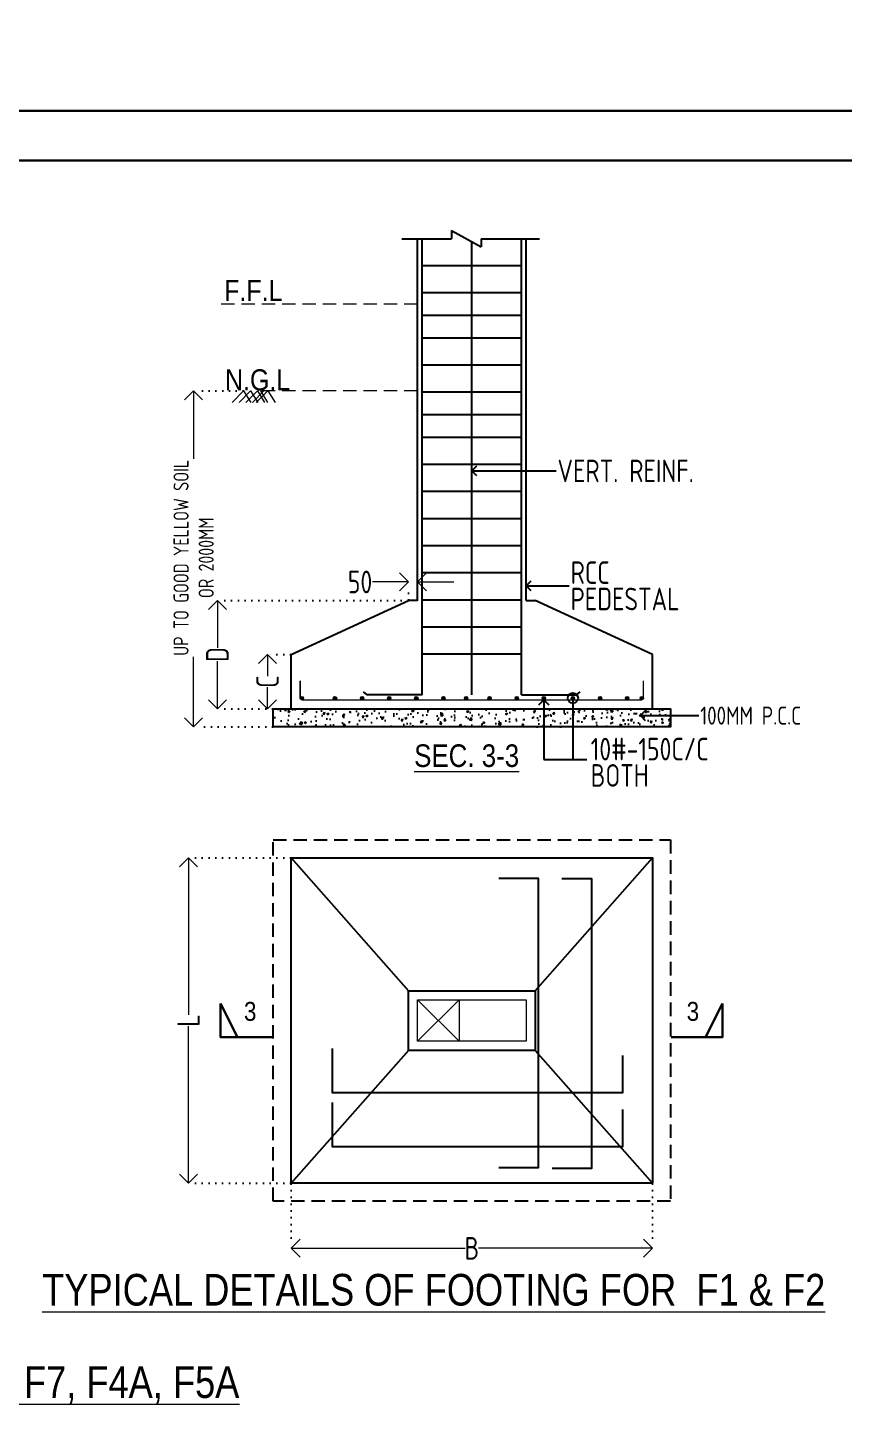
# Model space of a CAD drawing. Header units: inches. Extents: x -605 to 2991212, y -2872845 to 0.
# Drawn here: x 2396885 to 2405905, y -2129042 to -2113589 of the extents above; entities that cross this region are included whole.
import ezdxf
from ezdxf import colors
from ezdxf.entities.mleader import LeaderData, LeaderLine
from ezdxf.enums import TextEntityAlignment as Align
from ezdxf.math import Vec2, Vec3

# ---------------------------------------------------------------- set-up
doc = ezdxf.new("R2010")
doc.units = ezdxf.units.IN
doc.header["$LTSCALE"] = 600
doc.header["$MEASUREMENT"] = 0
for name, pattern in [('DASHED2', [0.375, 0.25, -0.125]), ('DOT2', [0.125, 0, -0.125]), ('HIDDEN', [0.375, 0.25, -0.125])]:
    doc.linetypes.add(name, pattern=pattern)
for name, color, linetype, lineweight in [('BLOCK', 7, 'Continuous', 30), ('L4', 4, 'Continuous', 30), ('PV_TEXT_ROMANS', 7, 'Continuous', 0), ('rDIMension', 1, 'Continuous', 18), ('rPCC DASH', 9, 'HIDDEN', 15), ('rRCC 1', 3, 'Continuous', 25), ('rRCC 2', 40, 'Continuous', 15), ('rREINF 1', 1, 'Continuous', 25), ('rSHEET', 2, 'Continuous', 30), ('TEXT3', 7, 'Continuous', 30), ('TEXT6', 6, 'Continuous', 50)]:
    doc.layers.add(name, color=color, linetype=linetype, lineweight=lineweight)
doc.layers.add('S&T_HATCH', color=7, linetype='Continuous')
doc.styles.add('DIM', font='geniso.shx', dxfattribs={"width": 0.85})
doc.styles.add('J.P', font='ARIALN.TTF')
doc.styles.add('ROMANS', font='arial.ttf')
doc.styles.add('TEXT3', font='geniso.shx')
doc.dimstyles.new('ST-150', dxfattribs={"dimscale": 75, "dimtxt": 3, "dimasz": 2, "dimexe": 0.18, "dimexo": 0.0625, "dimgap": 0.2, "dimtad": 0, "dimdec": 0, "dimlfac": 2, "dimzin": 0, "dimdsep": 46, "dimtxsty": 'DIM', "dimblk": 'OPEN90', "dimcen": 0.09, "dimclrd": 256, "dimclrt": 7, "dimadec": 0, "dimazin": 0, "dimtfac": 1, "dimtdec": 0, "dimtofl": 0, "dimtmove": 0, "dimatfit": 3, "dimldrblk": 'OPEN90', "dimfxl": 1, "dimtolj": 1, "dimtzin": 0, "dimlwd": -1, "dimarcsym": 0})
doc.dimstyles.new('ST-50', dxfattribs={"dimscale": 100, "dimtxt": 2.5, "dimasz": 2, "dimexe": 0.18, "dimexo": 0.0625, "dimgap": 0.2, "dimtad": 0, "dimdec": 0, "dimlfac": 0.5, "dimzin": 0, "dimdsep": 46, "dimtxsty": 'DIM', "dimblk": 'OPEN90', "dimcen": 0.09, "dimclrd": 256, "dimclrt": 7, "dimadec": 0, "dimazin": 0, "dimtfac": 1, "dimtdec": 0, "dimtofl": 0, "dimtmove": 0, "dimatfit": 3, "dimldrblk": 'OPEN90', "dimfxl": 1, "dimtolj": 1, "dimtzin": 0, "dimlwd": -1, "dimarcsym": 0})

# ---------------------------------------------------------------- blocks, each defined once
blk = doc.blocks.new('_Open90')
at = {"color": 0, "linetype": 'ByBlock', "lineweight": -2}
for p, q in [((0, 0), (-1, 0)), ((-0.5, 0.5), (0, 0)), ((0, 0), (-0.5, -0.5))]:
    blk.add_line(p, q, dxfattribs=at)
blk = doc.blocks.new('*D463')
at = {"layer": 'Defpoints', "color": 0, "linetype": 'ByBlock'}
for p in [(2398718.159013154, -2117605.744346052), (2399271.529843409, -2117605.744346052), (2399596.75348581, -2121325.106563861)]:
    blk.add_point(p, dxfattribs=at)
at = {"layer": 'rDIMension', "color": 0, "linetype": 'DOT2', "lineweight": -2}
for p, q in [((2399265.279843409, -2117605.744346052), (2398700.159013154, -2117605.744346052)), ((2399590.50348581, -2121325.106563861), (2398700.159013154, -2121325.106563861))]:
    blk.add_line(p, q, dxfattribs=at)
at = {"layer": 'rDIMension'}
for p, q in [((2398718.159013154, -2117805.744346052), (2398718.159013154, -2118357.504739793)), ((2398718.159013154, -2121125.106563861), (2398718.159013154, -2120550.848839793))]:
    blk.add_line(p, q, dxfattribs=at)
at = {"layer": 'rDIMension', "linetype": 'ByBlock', "xscale": 200, "yscale": 200, "zscale": 200}
for p, rotation in [((2398718.159013154, -2117605.744346052), 90), ((2398718.159013154, -2121325.106563861), 270)]:
    blk.add_blockref('_Open90', p, dxfattribs=dict(at, rotation=rotation))
at = {"layer": 'rDIMension', "color": 7, "linetype": 'ByBlock', "insert": (2398718.159013154, -2119454.176789793), "char_height": 250, "attachment_point": 5, "rotation": 90, "style": 'DIM'}
blk.add_mtext('\\A1;{\\H0.66667x;UP TO GOOD YELLOW SOIL\\POR 2000MM}', dxfattribs=at)
blk = doc.blocks.new('*D464')
at = {"layer": 'Defpoints', "color": 0, "linetype": 'ByBlock'}
for p in [(2401096.753485798, -2119721.296592728), (2401096.753485798, -2119925.106563861), (2401196.753485798, -2119925.106563861)]:
    blk.add_point(p, dxfattribs=at)
at = {"layer": 'rDIMension'}
for p, q in [((2400896.753485798, -2119721.296592728), (2400696.753485798, -2119721.296592728)), ((2401396.753485798, -2119721.296592728), (2401596.753485798, -2119721.296592728))]:
    blk.add_line(p, q, dxfattribs=at)
at = {"layer": 'rDIMension', "color": 0, "linetype": 'DOT2', "lineweight": -2}
for p, q in [((2401096.753485798, -2119918.856563861), (2401096.753485798, -2119703.296592728)), ((2401196.753485798, -2119918.856563861), (2401196.753485798, -2119703.296592728))]:
    blk.add_line(p, q, dxfattribs=at)
at = {"layer": 'rDIMension', "linetype": 'ByBlock', "xscale": 200, "yscale": 200, "zscale": 200}
blk.add_blockref('_Open90', (2401096.753485798, -2119721.296592728), dxfattribs=at)
at = {"layer": 'rDIMension', "linetype": 'ByBlock', "xscale": 200, "yscale": 200, "zscale": 200, "rotation": 180}
blk.add_blockref('_Open90', (2401196.753485798, -2119721.296592728), dxfattribs=at)
at = {"layer": 'rDIMension', "color": 7, "linetype": 'ByBlock', "insert": (2400559.794824381, -2119721.296592728), "char_height": 250, "attachment_point": 5, "style": 'DIM'}
blk.add_mtext('\\A1;50', dxfattribs=at)
blk = doc.blocks.new('*D465')
at = {"layer": 'Defpoints', "color": 0, "linetype": 'ByBlock'}
for p in [(2399536.369541761, -2120525.106563861), (2399796.75348581, -2120525.106563861), (2399796.75348581, -2121125.10656386)]:
    blk.add_point(p, dxfattribs=at)
at = {"layer": 'rDIMension', "color": 0, "linetype": 'DOT2', "lineweight": -2}
for p, q in [((2399790.50348581, -2120525.106563861), (2399518.369541761, -2120525.106563861)), ((2399790.50348581, -2121125.10656386), (2399518.369541761, -2121125.10656386))]:
    blk.add_line(p, q, dxfattribs=at)
at = {"layer": 'rDIMension'}
for p, q in [((2399536.369541761, -2120725.106563861), (2399536.369541761, -2120762.60656386)), ((2399536.369541761, -2120925.10656386), (2399536.369541761, -2120887.60656386))]:
    blk.add_line(p, q, dxfattribs=at)
at = {"layer": 'rDIMension', "linetype": 'ByBlock', "xscale": 200, "yscale": 200, "zscale": 200}
for p, rotation in [((2399536.369541761, -2120525.106563861), 90), ((2399536.369541761, -2121125.10656386), 270)]:
    blk.add_blockref('_Open90', p, dxfattribs=dict(at, rotation=rotation))
at = {"layer": 'rDIMension', "color": 7, "linetype": 'ByBlock', "insert": (2399536.369541761, -2120825.106563861), "char_height": 250, "attachment_point": 5, "rotation": 90, "style": 'DIM'}
blk.add_mtext('\\A1;C', dxfattribs=at)
blk = doc.blocks.new('*D466')
at = {"layer": 'Defpoints', "color": 0, "linetype": 'ByBlock'}
for p in [(2398981.135323244, -2119925.106563861), (2401096.753485798, -2119925.106563861), (2399596.75348581, -2121125.106563861)]:
    blk.add_point(p, dxfattribs=at)
at = {"layer": 'rDIMension', "color": 0, "linetype": 'DOT2', "lineweight": -2}
for p, q in [((2401090.503485798, -2119925.106563861), (2398963.135323244, -2119925.106563861)), ((2399590.50348581, -2121125.106563861), (2398963.135323244, -2121125.106563861))]:
    blk.add_line(p, q, dxfattribs=at)
at = {"layer": 'rDIMension'}
for p, q in [((2398981.135323244, -2120125.106563861), (2398981.135323244, -2120451.981563861)), ((2398981.135323244, -2120925.106563861), (2398981.135323244, -2120598.231563861))]:
    blk.add_line(p, q, dxfattribs=at)
at = {"layer": 'rDIMension', "linetype": 'ByBlock', "xscale": 200, "yscale": 200, "zscale": 200}
for p, rotation in [((2398981.135323244, -2119925.106563861), 90), ((2398981.135323244, -2121125.106563861), 270)]:
    blk.add_blockref('_Open90', p, dxfattribs=dict(at, rotation=rotation))
at = {"layer": 'rDIMension', "color": 7, "linetype": 'ByBlock', "insert": (2398981.135323244, -2120525.106563861), "char_height": 250, "attachment_point": 5, "rotation": 90, "style": 'DIM'}
blk.add_mtext('\\A1;D', dxfattribs=at)
blk = doc.blocks.new('*D467')
at = {"layer": 'Defpoints', "color": 0, "linetype": 'ByBlock'}
for p in [(2399796.753485798, -2122775.689673446), (2398661.337608221, -2126375.689673446), (2399796.753485798, -2126375.689673446)]:
    blk.add_point(p, dxfattribs=at)
at = {"layer": 'rDIMension', "color": 0, "linetype": 'DOT2', "lineweight": -2}
for p, q in [((2399790.503485798, -2122775.689673446), (2398643.337608221, -2122775.689673446)), ((2399790.503485798, -2126375.689673446), (2398643.337608221, -2126375.689673446))]:
    blk.add_line(p, q, dxfattribs=at)
at = {"layer": 'rDIMension'}
for p, q in [((2398661.337608221, -2122975.689673446), (2398661.337608221, -2124513.189673445)), ((2398661.337608221, -2126175.689673446), (2398661.337608221, -2124638.189673445))]:
    blk.add_line(p, q, dxfattribs=at)
at = {"layer": 'rDIMension', "linetype": 'ByBlock', "xscale": 200, "yscale": 200, "zscale": 200}
for p, rotation in [((2398661.337608221, -2122775.689673446), 90), ((2398661.337608221, -2126375.689673446), 270)]:
    blk.add_blockref('_Open90', p, dxfattribs=dict(at, rotation=rotation))
at = {"layer": 'rDIMension', "color": 7, "linetype": 'ByBlock', "insert": (2398661.337608221, -2124575.689673446), "char_height": 250, "attachment_point": 5, "rotation": 90, "style": 'DIM'}
blk.add_mtext('\\A1;L', dxfattribs=at)
blk = doc.blocks.new('*D468')
at = {"layer": 'Defpoints', "color": 0, "linetype": 'ByBlock'}
for p in [(2399796.753485798, -2126375.689673446), (2403796.753485798, -2126375.689673446), (2403796.753485798, -2127096.776984866)]:
    blk.add_point(p, dxfattribs=at)
at = {"layer": 'rDIMension', "color": 0, "linetype": 'DOT2', "lineweight": -2}
for p, q in [((2399796.753485798, -2126381.939673446), (2399796.753485798, -2127114.776984866)), ((2403796.753485798, -2126381.939673446), (2403796.753485798, -2127114.776984866))]:
    blk.add_line(p, q, dxfattribs=at)
at = {"layer": 'rDIMension'}
for p, q in [((2399996.753485798, -2127096.776984866), (2401723.628485798, -2127096.776984866)), ((2403596.753485798, -2127096.776984866), (2401869.878485798, -2127096.776984866))]:
    blk.add_line(p, q, dxfattribs=at)
at = {"layer": 'rDIMension', "linetype": 'ByBlock', "xscale": 200, "yscale": 200, "zscale": 200, "rotation": 180}
blk.add_blockref('_Open90', (2399796.753485798, -2127096.776984866), dxfattribs=at)
at = {"layer": 'rDIMension', "linetype": 'ByBlock', "xscale": 200, "yscale": 200, "zscale": 200}
blk.add_blockref('_Open90', (2403796.753485798, -2127096.776984866), dxfattribs=at)
at = {"layer": 'rDIMension', "color": 7, "linetype": 'ByBlock', "insert": (2401796.753485798, -2127096.776984866), "char_height": 250, "attachment_point": 5, "style": 'DIM'}
blk.add_mtext('\\A1;B', dxfattribs=at)
blk = doc.blocks.new('SMH-1')
at = {"layer": 'L4'}
for points in [[(0, 0), (814.6229330631322, 0), (814.6229330631322, 534.8206034718023)], [(814.6229330631322, 534.8206034718023), (546.0281598753063, 0)]]:
    blk.add_lwpolyline(points, dxfattribs=at)
at = {"layer": 'TEXT6', "style": 'ROMANS', "width": 0.85}
blk.add_attdef('SEC', text='', height=300, dxfattribs=at).set_placement((346.3707409001945, 410.1505165286653), align=Align.MIDDLE_CENTER)
blk = doc.blocks.new('_DotBlank')
at = {"color": 0, "linetype": 'ByBlock', "lineweight": -2}
blk.add_line((-0.5, 0), (-1, 0), dxfattribs=at)
blk.add_circle((0, 0), 0.5, dxfattribs=at)

msp = doc.modelspace()

# ---------------------------------------------------------------- hatches: boundary and pattern name
at = {"layer": 'rRCC 2'}
h = msp.add_hatch(color=256, dxfattribs=at)
h.dxf.hatch_style = 1
edge = h.paths.add_edge_path()
edge.add_arc((2399915.454265749, -2121006.405783921), 18.70077993899758, 0, 360)
h = msp.add_hatch(color=256, dxfattribs=at)
h.dxf.hatch_style = 1
edge = h.paths.add_edge_path()
edge.add_arc((2400282.562155502, -2121006.405783921), 18.70077993899758, 0, 360)
h = msp.add_hatch(color=256, dxfattribs=at)
h.dxf.hatch_style = 1
edge = h.paths.add_edge_path()
edge.add_arc((2400582.562155502, -2121006.405783921), 18.70077993899758, 0, 360)
h = msp.add_hatch(color=256, dxfattribs=at)
h.dxf.hatch_style = 1
edge = h.paths.add_edge_path()
edge.add_arc((2400882.562155502, -2121006.405783921), 18.70077993899758, 0, 360)
h = msp.add_hatch(color=256, dxfattribs=at)
h.dxf.hatch_style = 1
edge = h.paths.add_edge_path()
edge.add_arc((2401182.562155502, -2121006.405783921), 18.70077993899758, 0, 360)
h = msp.add_hatch(color=256, dxfattribs=at)
h.dxf.hatch_style = 1
edge = h.paths.add_edge_path()
edge.add_arc((2401482.562155502, -2121006.405783921), 18.70077993899758, 0, 360)
h = msp.add_hatch(color=256, dxfattribs=at)
h.dxf.hatch_style = 1
edge = h.paths.add_edge_path()
edge.add_arc((2401732.616690119, -2121006.405783921), 18.70077993899758, 0, 360)
h = msp.add_hatch(color=256, dxfattribs=at)
h.dxf.hatch_style = 1
edge = h.paths.add_edge_path()
edge.add_arc((2401993.544370451, -2121006.405783921), 18.70077993899758, 0, 360)
h = msp.add_hatch(color=256, dxfattribs=at)
h.dxf.hatch_style = 1
edge = h.paths.add_edge_path()
edge.add_arc((2402293.544370451, -2121006.405783921), 18.70077993899758, 0, 360)
h = msp.add_hatch(color=256, dxfattribs=at)
h.dxf.hatch_style = 1
edge = h.paths.add_edge_path()
edge.add_arc((2402593.544370451, -2121006.405783921), 18.70077993899758, 0, 360)
h = msp.add_hatch(color=256, dxfattribs=at)
h.dxf.hatch_style = 1
edge = h.paths.add_edge_path()
edge.add_arc((2402915.454265748, -2121006.405783921), 18.70077993899758, 0, 360)
h = msp.add_hatch(color=256, dxfattribs=at)
h.dxf.hatch_style = 1
edge = h.paths.add_edge_path()
edge.add_arc((2403215.454265748, -2121006.405783921), 18.70077993899758, 0, 360)
h = msp.add_hatch(color=256, dxfattribs=at)
h.dxf.hatch_style = 1
edge = h.paths.add_edge_path()
edge.add_arc((2403515.454265748, -2121006.405783921), 18.70077993899758, 0, 360)
h = msp.add_hatch(color=256, dxfattribs=at)
h.dxf.hatch_style = 1
edge = h.paths.add_edge_path()
edge.add_arc((2403678.05270587, -2121006.405783921), 18.70077993899758, 0, 360)
at = {"layer": 'S&T_HATCH', "linetype": 'ByBlock', "transparency": 33554559}
h = msp.add_hatch(dxfattribs=at)
h.set_pattern_fill('AR-CONC', color=256, scale=30)
h.set_pattern_definition([(49.99999999999999, (18354.08131889394, -89160.74266107939), (215.178054780226, -18.82564049477853), [22.5, -247.5]), (355, (18354.08131889394, -89160.74266107939), (-41.6254000839, 225.6576401100035), [18, -198]), (100.45144446, (18372.01282319394, -89162.3114642794), (173.5526540181336, 206.8319972905888), [19.12205759999994, -210.3426335999996]), (46.18420000000001, (18354.08131889394, -89100.74266107939), (320.1723992014717, -49.65578423792296), [33.75, -371.25]), (96.63563549, (18380.76234239394, -89104.8806531794), (280.3985837022685, 292.2355802323651), [28.6831026, -315.5141279999999]), (351.1841639899999, (18354.08131889394, -89100.74266107939), (280.3985835164319, 292.2355800809971), [27, -297.0000003]), (21, (18384.08131889394, -89115.74266107939), (179.0721156355385, -120.7856671996016), [22.5, -247.5]), (326.0000000000001, (18384.08131889394, -89115.74266107939), (72.99459957647451, 217.5450135140559), [18, -198]), (71.45144474, (18399.00399509394, -89125.80813327938), (252.0667130189913, 96.75934584190615), [19.122057, -210.3426336]), (37.50000000000001, (18354.08131889394, -89160.74266107939), (3.647956595187201, 99.86815614939344), [0, -195.6, 0, -201, 0, -198.75]), (7.499999999999999, (18354.08131889394, -89160.74266107939), (78.92086123264458, 118.3235135647081), [0, -114.6, 0, -191.1, 0, -75.75]), (327.5, (18287.18131889393, -89160.74266107939), (160.1467308517227, -6.766461520313927), [0, -75, 0, -234, 0, -310.5]), (317.5, (18257.18131889393, -89160.74266107939), (174.9558508027159, 30.03149469969532), [0, -97.5, 0, -155.4, 0, -220.5])])
h.paths.add_polyline_path([(2403996.75348581, -2121125.106563861), (2399596.75348581, -2121125.10656386), (2399596.75348581, -2121325.10656386), (2403996.75348581, -2121325.106563861)])

# ---------------------------------------------------------------- linework, layer by layer
at = {"color": 7, "linetype": 'DASHED2'}
msp.add_lwpolyline([(2399596.753485798, -2122575.689673446), (2403996.753485798, -2122575.689673446), (2403996.753485798, -2126575.689673446), (2399596.753485798, -2126575.689673446)], close=True, dxfattribs=at)
at = {"color": 1, "linetype": 'ByBlock'}
for points in [[(2399796.753485798, -2122775.689673446), (2403796.753485798, -2122775.689673446), (2403796.753485798, -2126375.689673446), (2399796.753485798, -2126375.689673446)], [(2401096.753485798, -2124905.689673446), (2401096.753485798, -2124245.689673446), (2402496.753485798, -2124245.689673446), (2402496.753485798, -2124905.689673446)]]:
    msp.add_lwpolyline(points, close=True, dxfattribs=at)
for points in [[(2399796.753485798, -2122775.689673446), (2401096.753485798, -2124245.689673446)], [(2402496.753485798, -2124245.689673446), (2403796.753485798, -2122775.689673446)], [(2401096.753485798, -2124905.689673446), (2399796.753485798, -2126375.689673446)], [(2402496.753485798, -2124905.689673446), (2403796.753485798, -2126375.689673446)]]:
    msp.add_lwpolyline(points, dxfattribs=at)
at = {"layer": 'rPCC DASH'}
for p, q in [((2401196.753485798, -2116645.744346052), (2399008.266385728, -2116645.744346052)), ((2401196.753485798, -2117605.744346052), (2399415.194737284, -2117605.744346052))]:
    msp.add_line(p, q, dxfattribs=at)
at = {"layer": 'rRCC 1'}
for p, q in [((2401570.58827602, -2115832.463355872), (2401901.480637024, -2116012.608993546)), ((2401570.58827602, -2115832.463355872), (2401570.58827602, -2115922.536174709)), ((2401021.780335505, -2115922.536174709), (2401570.58827602, -2115922.536174709)), ((2401196.753485798, -2119925.106563861), (2401196.753485798, -2115922.536174709)), ((2401901.480637024, -2115922.536174709), (2402544.808819283, -2115922.536174709)), ((2401901.480637024, -2115922.536174709), (2401901.480637024, -2116012.608993546)), ((2402396.753485798, -2119925.106563861), (2402396.753485799, -2115922.536174709)), ((2399796.75348581, -2120525.10656386), (2401096.753485798, -2119925.106563861)), ((2401196.753485798, -2119925.106563861), (2401096.753485798, -2119925.106563861)), ((2402396.753485797, -2119925.106563861), (2402496.753485797, -2119925.106563861)), ((2403796.753485809, -2120525.106563861), (2402496.753485797, -2119925.106563861)), ((2399796.75348581, -2121125.10656386), (2399796.75348581, -2120525.10656386)), ((2403796.753485809, -2121125.106563861), (2403796.753485809, -2120525.106563861))]:
    msp.add_line(p, q, dxfattribs=at)
at = {"layer": 'rRCC 1', "color": 2}
for p, q in [((2401246.753485798, -2120971.23179784), (2401246.753485798, -2115922.536174709)), ((2401246.753485798, -2120971.23179784), (2401246.753485798, -2115922.536174709)), ((2401796.753485798, -2120971.23179784), (2401796.753485798, -2115955.593052223)), ((2401796.753485799, -2120971.23179784), (2401796.753485799, -2115955.593052223)), ((2402346.753485798, -2120971.23179784), (2402346.753485798, -2115922.536174709)), ((2401246.753485798, -2116217.734683985), (2402346.753485798, -2116217.734683985)), ((2401246.753485798, -2116517.734683985), (2402346.753485798, -2116517.734683985)), ((2401246.753485798, -2116767.997065403), (2402346.753485798, -2116767.997065403)), ((2401246.753485798, -2117017.734683985), (2402346.753485798, -2117017.734683985)), ((2401246.753485798, -2117317.734683985), (2402346.753485798, -2117317.734683985)), ((2401246.753485798, -2117617.734683985), (2402346.753485798, -2117617.734683985)), ((2401246.753485798, -2117867.997065403), (2402346.753485798, -2117867.997065403)), ((2401246.753485798, -2118117.734683985), (2402346.753485798, -2118117.734683985)), ((2401246.753485798, -2118417.734683985), (2402346.753485798, -2118417.734683985)), ((2401246.753485798, -2118717.734683985), (2402346.753485798, -2118717.734683985)), ((2401246.753485798, -2119017.734683985), (2402346.753485798, -2119017.734683985)), ((2401246.753485798, -2119317.734683985), (2402346.753485798, -2119317.734683985)), ((2401246.753485798, -2119617.734683985), (2402346.753485798, -2119617.734683985)), ((2401246.753485798, -2119917.734683985), (2402346.753485798, -2119917.734683985)), ((2401246.753485798, -2120217.734683985), (2402346.753485798, -2120217.734683985)), ((2401246.753485798, -2120517.734683985), (2402346.753485798, -2120517.734683985)), ((2400638.593485798, -2120971.23179784), (2400598.472719736, -2120937.23121385)), ((2401246.753485798, -2120971.23179784), (2400638.593485798, -2120971.23179784)), ((2402346.753485798, -2120971.23179784), (2402954.913485799, -2120971.23179784)), ((2402954.913485799, -2120971.23179784), (2402995.034251861, -2120937.23121385))]:
    msp.add_line(p, q, dxfattribs=at)
at = {"layer": 'rRCC 1'}
msp.add_lwpolyline([(2399596.75348581, -2121125.10656386), (2403996.75348581, -2121125.106563861), (2403996.75348581, -2121325.106563861), (2399596.75348581, -2121325.10656386)], close=True, dxfattribs=at)
at = {"layer": 'rRCC 1', "color": 2}
for points in [[(2402096.038836846, -2122999.764564313), (2402532.218696313, -2122999.764564313), (2402532.218696313, -2126207.724155687), (2402096.038836846, -2126207.724155687)], [(2402793.371703009, -2123005.331044661), (2403120.436883056, -2123005.331044661), (2403120.436883056, -2126213.290636034), (2402684.257023589, -2126213.290636034)], [(2403465.486172048, -2124963.992739365), (2403465.486172048, -2125375.826499739), (2400254.042732144, -2125375.826499739), (2400254.042732144, -2124886.463533148)], [(2403465.486172048, -2125561.170828834), (2403465.486172048, -2125973.004589208), (2400254.042732144, -2125973.004589208), (2400254.042732144, -2125483.641622618)]]:
    msp.add_lwpolyline(points, dxfattribs=at)
at = {"layer": 'rRCC 2'}
for p, q in [((2399271.529843409, -2117605.744346052), (2399143.65052926, -2117733.801231145)), ((2399348.623040268, -2117605.744346052), (2399220.743726119, -2117733.801231145)), ((2399271.529843409, -2117605.744346052), (2399351.33991064, -2117733.801231145)), ((2399424.468204801, -2117605.744346052), (2399296.588890651, -2117733.801231145)), ((2399348.623040268, -2117605.744346052), (2399428.433107499, -2117733.801231145)), ((2399496.702075793, -2117605.744346052), (2399368.822761644, -2117733.801231145)), ((2399538.85145616, -2117605.744346052), (2399410.972142011, -2117733.801231145)), ((2399424.468204801, -2117605.744346052), (2399504.27827203, -2117733.801231145)), ((2399456.687727966, -2117605.744346052), (2399536.497795196, -2117733.801231145)), ((2399538.85145616, -2117605.744346052), (2399618.661523391, -2117733.801231145))]:
    msp.add_line(p, q, dxfattribs=at)
at = {"layer": 'rRCC 2', "color": 6}
for p, q in [((2401196.753485798, -2124345.689673446), (2401656.753485798, -2124805.689673446)), ((2401196.753485798, -2124805.689673446), (2401656.753485798, -2124345.689673446))]:
    msp.add_line(p, q, dxfattribs=at)
at = {"layer": 'rRCC 2'}
for points in [[(2399896.75348581, -2120815.10656386), (2399896.75348581, -2121006.405783921)], [(2399896.75348581, -2121006.405783921), (2399896.75348581, -2120815.106563861)], [(2403696.75348581, -2121006.405783921), (2403696.75348581, -2120815.106563861)], [(2399915.454265749, -2121025.10656386), (2403678.05270587, -2121025.106563861)]]:
    msp.add_lwpolyline(points, dxfattribs=at)
at = {"layer": 'rRCC 2', "color": 6}
for points in [[(2401196.753485798, -2124805.689673446), (2401196.753485798, -2124345.689673446), (2402396.753485798, -2124345.689673446), (2402396.753485798, -2124805.689673446)], [(2401196.753485798, -2124345.689673446), (2401656.753485798, -2124345.689673446), (2401656.753485798, -2124805.689673446), (2401196.753485798, -2124805.689673446)]]:
    msp.add_lwpolyline(points, close=True, dxfattribs=at)
at = {"layer": 'rRCC 2'}
for centre in [(2399915.454265749, -2121006.405783921), (2399915.454265749, -2121006.405783921), (2400282.562155502, -2121006.405783921), (2400282.562155502, -2121006.405783921), (2400582.562155502, -2121006.405783921), (2400582.562155502, -2121006.405783921), (2400882.562155502, -2121006.405783921), (2400882.562155502, -2121006.405783921), (2401182.562155502, -2121006.405783921), (2401182.562155502, -2121006.405783921), (2401482.562155502, -2121006.405783921), (2401482.562155502, -2121006.405783921), (2401732.616690119, -2121006.405783921), (2401732.616690119, -2121006.405783921), (2401993.544370451, -2121006.405783921), (2401993.544370451, -2121006.405783921), (2402293.544370451, -2121006.405783921), (2402293.544370451, -2121006.405783921), (2402593.544370451, -2121006.405783921), (2402593.544370451, -2121006.405783921), (2402915.454265748, -2121006.405783921), (2402915.454265748, -2121006.405783921), (2403215.454265748, -2121006.405783921), (2403215.454265748, -2121006.405783921), (2403515.454265748, -2121006.405783921), (2403515.454265748, -2121006.405783921), (2403678.05270587, -2121006.405783921), (2403678.05270587, -2121006.405783921)]:
    msp.add_circle(centre, 18.70077993899758, dxfattribs=at)
at = {"layer": 'rSHEET'}
msp.add_lwpolyline([(2379156.985346987, -2155416.219852084), (2437014.36531185, -2155416.219852084), (2437014.36531185, -2114506.919551145), (2379156.985346987, -2114506.919551145)], close=True, dxfattribs=at)
msp.add_lwpolyline([(2380121.275013069, -2154866.230354306), (2436050.075645769, -2154866.230354306, 0.414213562373095), (2436463.342645519, -2154452.963354557), (2436463.342645519, -2115470.176048673, 0.414213562373095), (2436050.07564577, -2115056.909048924), (2380121.275013069, -2115056.909048924, 0.414213562373095), (2379708.008013319, -2115470.176048673), (2379708.008013319, -2154452.963354557, 0.414213562373095)], format="xyb", close=True, dxfattribs=at)

# ---------------------------------------------------------------- block references
at = {"layer": 'BLOCK'}
ref = msp.add_blockref('SMH-1', (2399586.044112485, -2124760.961173872), dxfattribs=dict(at, xscale=-0.6985281548173935, yscale=0.6985281548173935, zscale=0.6985281548173935))
ref.add_attrib('SEC', '3', dxfattribs={"layer": 'TEXT6', "height": 209.558446445218, "style": 'ROMANS', "width": 0.85}).set_placement((2399344.094397962, -2124474.459490363), align=Align.MIDDLE_CENTER)
at = {"layer": 'BLOCK', "xscale": 0.6985281548173935, "yscale": 0.6985281548173935, "zscale": 0.6985281548173935}
msp.add_blockref('SMH-1', (2404001.295391222, -2124760.961173872), dxfattribs=at).add_auto_attribs({'SEC': '3'})

# ---------------------------------------------------------------- texts
at = {"layer": 'PV_TEXT_ROMANS', "style": 'J.P'}
for s, height, p in [('%%USEC. 3-3', 250, (2401739.614122899, -2121643.936642539)), ('%%UTYPICAL DETAILS OF FOOTING FOR  F1 & F2', 350, (2401375.159207938, -2127555.448502764)), ('%%UTYPICAL DETAILS OF FOOTING FOR  F6, F7, F4A, F5A', 350, (2394066.551476731, -2128607.942949825))]:
    msp.add_text(s, height=height, rotation=359.9999999999999, dxfattribs=at).set_placement(p, align=Align.MIDDLE)
at = {"layer": 'rDIMension', "color": 7, "char_height": 250, "attachment_point": 4, "line_spacing_factor": 0.7, "style": 'DIM'}
for s, insert in [('\\A1;RCC\\PPEDESTAL', (2402890.070186977, -2119764.09130662)), ('\\A1;10#-150C/C\\PBOTH', (2403112.111164683, -2121717.275834622))]:
    msp.add_mtext(s, dxfattribs=dict(at, insert=insert))
at = {"layer": 'rDIMension', "color": 7, "insert": (2404324.509942867, -2121200.695391988), "char_height": 200, "attachment_point": 4, "style": 'DIM'}
msp.add_mtext('\\A1;100MM P.C.C', dxfattribs=at)
at = {"layer": 'rRCC 2', "color": 7, "insert": (2402744.504582721, -2118492.225129142), "char_height": 250, "attachment_point": 4, "style": 'DIM'}
msp.add_mtext('\\A1;VERT. REINF.', dxfattribs=at)
at = {"layer": 'TEXT3', "style": 'ROMANS', "width": 0.85}
for s, p in [('F.F.L', (2399056.156795229, -2116612.480142967)), ('N.G.L', (2399065.635978593, -2117600.257505765))]:
    msp.add_text(s, height=232.5536011379122, dxfattribs=at).set_placement(p)

# ---------------------------------------------------------------- dimensions: what is measured, and where the dimension line sits
at = {"layer": 'rDIMension'}
dim = msp.add_linear_dim(base=(2398718.159013154, -2117605.744346052), p1=(2399596.75348581, -2121325.106563861), p2=(2399271.529843409, -2117605.744346052), angle=90, text='{\\H0.66667x;UP TO GOOD YELLOW SOIL\\POR 2000MM}', dimstyle='ST-50', dxfattribs=at)
dim.commit()
dim.dimension.update_dxf_attribs({"geometry": '*D463', "text_midpoint": (2398718.159013154, -2119454.176789793), "dimtype": 160})
dim = msp.add_linear_dim(base=(2401096.753485798, -2119721.296592728), p1=(2401196.753485798, -2119925.106563861), p2=(2401096.753485798, -2119925.106563861), dimstyle='ST-50', dxfattribs=at)
dim.commit()
dim.dimension.update_dxf_attribs({"geometry": '*D464', "text_midpoint": (2400559.794824381, -2119721.296592728)})
for base, p1, p2, text, picture, middle in [((2398981.135323244, -2119925.106563861), (2399596.75348581, -2121125.106563861), (2401096.753485798, -2119925.106563861), 'D', '*D466', (2398981.135323244, -2120525.106563861)), ((2399536.369541761, -2120525.106563861), (2399796.75348581, -2121125.10656386), (2399796.75348581, -2120525.106563861), 'C', '*D465', (2399536.369541761, -2120825.106563861)), ((2398661.337608221, -2126375.689673446), (2399796.753485798, -2122775.689673446), (2399796.753485798, -2126375.689673446), 'L', '*D467', (2398661.337608221, -2124575.689673446))]:
    dim = msp.add_linear_dim(base=base, p1=p1, p2=p2, angle=90, text=text, dimstyle='ST-50', dxfattribs=at)
    dim.commit()
    dim.dimension.update_dxf_attribs({"geometry": picture, "text_midpoint": middle})
dim = msp.add_linear_dim(base=(2403796.753485798, -2127096.776984866), p1=(2399796.753485798, -2126375.689673446), p2=(2403796.753485798, -2126375.689673446), text='B', dimstyle='ST-50', dxfattribs=at)
dim.commit()
dim.dimension.update_dxf_attribs({"geometry": '*D468', "text_midpoint": (2401796.753485798, -2127096.776984866)})

# ---------------------------------------------------------------- leaders
at = {"layer": 'rRCC 2', "color": 7}
ml = msp.add_multileader_mtext('Standard', dxfattribs=at)
ml.set_content('\\A1;\\W0.85;(a)4-12# ', color=7, style='TEXT3')
ml.set_leader_properties(color=256, linetype='ByLayer', lineweight=-1)
ml.set_arrow_properties(name='DOTBLANK')
ml.build(insert=Vec2(0, 0))
ml.multileader.update_dxf_attribs({"text_top_attachment_type": 0, "text_bottom_attachment_type": 0, "dogleg_length": 7.469940020243327, "arrow_head_size": 187.5, "scale": 75})
ctx = ml.context
ctx.base_point, ctx.scale, ctx.char_height, ctx.arrow_head_size, ctx.landing_gap_size, ctx.plane_origin = Vec3(2449102.551911497, -2386705.75960088), 75, 250, 187.5, 6.75, Vec3(2444752.554537613, -2386753.705071154)
ctx.text_align_type = 2
notes = []
notes.append((ctx, [(0, (0, 0, 0), (0, 0), (1, 0), 1, [])]))
ctx.mtext.insert, ctx.mtext.alignment, ctx.mtext.flow_direction = Vec3(2450129.21825008, -2386574.50960088), 3, 5
ml = msp.add_multileader_mtext('Standard', dxfattribs=at)
ml.set_content('\\A1;\\W0.85;(a)4-12# ', color=7, style='TEXT3')
ml.set_leader_properties(color=256, linetype='ByLayer', lineweight=-1)
ml.set_arrow_properties(name='DOTBLANK')
ml.build(insert=Vec2(0, 0))
ml.multileader.update_dxf_attribs({"text_top_attachment_type": 0, "text_bottom_attachment_type": 0, "dogleg_length": 7.469940020243327, "arrow_head_size": 187.5, "scale": 75})
ctx = ml.context
ctx.base_point, ctx.scale, ctx.char_height, ctx.arrow_head_size, ctx.landing_gap_size, ctx.plane_origin = Vec3(2474235.518732073, -2625457.084461873), 75, 250, 187.5, 6.75, Vec3(2469885.521358189, -2625505.029932146)
ctx.text_align_type = 2
notes.append((ctx, [(0, (0, 0, 0), (0, 0), (1, 0), 1, [])]))
ctx.mtext.insert, ctx.mtext.alignment, ctx.mtext.flow_direction = Vec3(2475262.185070655, -2625325.834461873), 3, 5
at = {"layer": 'rREINF 1', "annotation_type": 0, "has_hookline": 1, "hookline_direction": 0, "text_width": 1530, "horizontal_direction": (1, 1.430212185077031e-12, 0)}
msp.add_leader([(2401797.210461579, -2118492.225129142), (2402729.504582721, -2118492.225129142)], dimstyle='ST-150', override={"dimasz": 1.5}, dxfattribs=at)
at = {"layer": 'rREINF 1', "annotation_type": 0, "has_hookline": 1, "hookline_direction": 0}
for points, text_width in [([(2402396.753485798, -2119764.09130662), (2402875.070186977, -2119764.09130662)], 1253.75), ([(2403662.056880123, -2121200.695391988), (2404309.509942867, -2121200.695391988)], 1122)]:
    msp.add_leader(points, dimstyle='ST-150', override={"dimasz": 1.5}, dxfattribs=dict(at, text_width=text_width))
at = {"layer": 'rREINF 1'}
for points, override in [([(2402915.454265748, -2121006.405783921), (2402915.454265748, -2121685.093573179), (2403070.543181447, -2121685.093573179)], {"dimasz": 1.5, "dimldrblk": 'DotBlank'}), ([(2402592.953526439, -2121025.10656386), (2402592.953526439, -2121685.093573179), (2403070.543181447, -2121685.093573179)], {"dimasz": 1.5})]:
    msp.add_leader(points, dimstyle='ST-150', override=override, dxfattribs=at)
for ctx, leaders in notes:
    for number, flags, end, landing, length, lines in leaders:
        leader = LeaderData()
        leader.index, (leader.has_last_leader_line, leader.has_dogleg_vector, leader.attachment_direction) = number, flags
        leader.last_leader_point, leader.dogleg_vector, leader.dogleg_length = Vec3(end), Vec3(landing), length
        for number, points, colour, breaks in lines:
            line = LeaderLine()
            line.index, line.vertices, line.color, line.breaks = number, Vec3.list(points), colors.encode_raw_color(colour), breaks
            leader.lines.append(line)
        ctx.leaders.append(leader)

doc.saveas('drawing.dxf')
